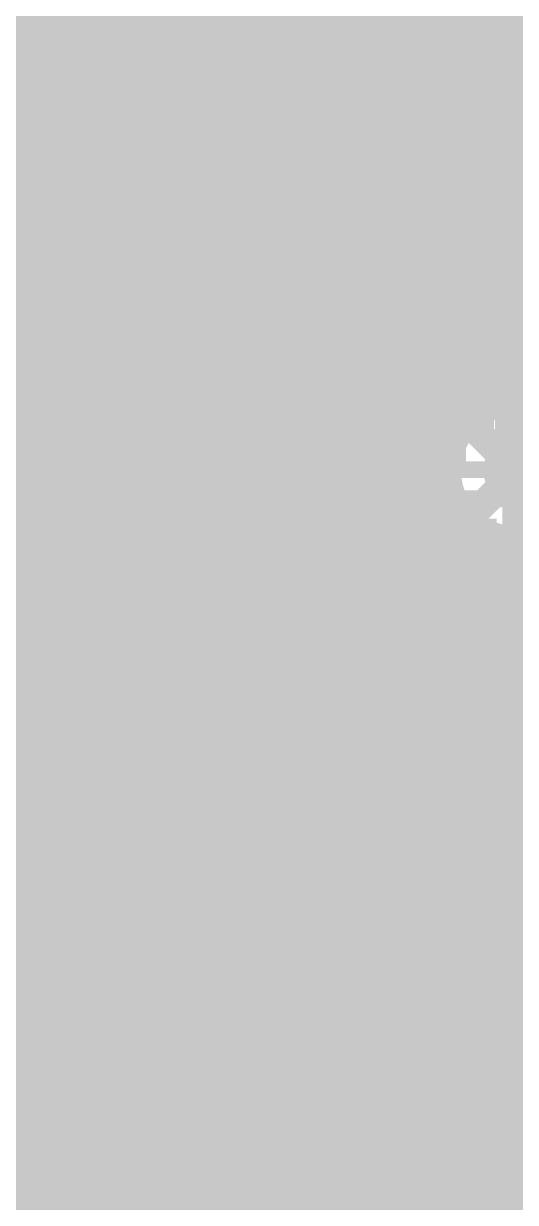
# Model space of a CAD drawing. Extents: x -3 to 92, y -53 to 125.
# Drawn here: x 19.73 to 24.2, y 26.81 to 37.51 of the extents above; entities that cross this region are included whole.
import ezdxf

# ---------------------------------------------------------------- set-up
doc = ezdxf.new("R2010")
doc.units = 0
doc.header["$MEASUREMENT"] = 0
doc.layers.get('0').update_dxf_attribs({"linetype": 'CONTINUOUS'})
for name, color, linetype in [('23-325-0_AST', 7, 'CONTINUOUS'), ('23-325-0_BOT', 7, 'CONTINUOUS'), ('23-325-0_DRD', 2, 'CONTINUOUS'), ('23-325-0_IN1', 4, 'CONTINUOUS'), ('23-325-0_IN2', 3, 'CONTINUOUS'), ('23-325-0_SMT', 10, 'CONTINUOUS'), ('23-325-0_SPT', 14, 'CONTINUOUS'), ('23-325-0_SST', 9, 'CONTINUOUS'), ('23-325-0_TOP', 12, 'CONTINUOUS'), ('THRUHOLE_TAP', 8, 'CONTINUOUS')]:
    doc.layers.add(name, color=color, linetype=linetype)

# ---------------------------------------------------------------- blocks, each defined once
blk = doc.blocks.new('ROUND_68')
at = {"const_width": 0.29972}
blk.add_lwpolyline([(-0.14986, 0, 1), (0.14986, 0, 1)], format="xyb", close=True, dxfattribs=at)
blk = doc.blocks.new('ROUND_78')
at = {"const_width": 0.29972}
blk.add_lwpolyline([(-0.14986, 0, 1), (0.14986, 0, 1)], format="xyb", close=True, dxfattribs=at)
blk = doc.blocks.new('ROUND_79')
at = {"const_width": 0.29972}
blk.add_lwpolyline([(-0.14986, 0, 1), (0.14986, 0, 1)], format="xyb", close=True, dxfattribs=at)
blk = doc.blocks.new('RECTANGLE_7')
blk.add_solid([(0.4064, 0.4826), (0.4064, -0.4826), (-0.4064, 0.4826), (-0.4064, -0.4826)])
blk = doc.blocks.new('RECTANGLE_16')
blk.add_solid([(0.51308, 0.63627), (0.51308, -0.63627), (-0.51308, 0.63627), (-0.51308, -0.63627)])
blk = doc.blocks.new('RECTANGLE_17')
blk.add_solid([(0.508, 0.635), (0.508, -0.635), (-0.508, 0.635), (-0.508, -0.635)])
blk = doc.blocks.new('ROUND_84')
at = {"const_width": 0.10033}
blk.add_lwpolyline([(-0.050164, 0, 1), (0.050164, 0, 1)], format="xyb", close=True, dxfattribs=at)

msp = doc.modelspace()

# ---------------------------------------------------------------- linework, layer by layer
at = {"layer": '23-325-0_AST', "const_width": 0.1524}
for points in [[(25.5905, 37.6555), (22.6695, 37.6555), (22.6695, 36.0172), (25.5905, 36.0172), (25.5905, 37.6555)], [(23.87854, 36.35756), (23.87854, 37.37356), (23.79472, 37.20592)], [(23.02256, 36.86556), (23.27656, 36.86556), (23.36292, 37.03574), (23.36292, 37.20592), (23.27656, 37.37356), (23.02256, 37.37356), (23.02256, 36.35756)], [(23.23592, 36.86556), (23.36292, 36.35756)], [(23.96236, 36.35756), (23.79472, 36.35756)], [(23.368, 34.925), (23.368, 33.655), (23.114, 33.401), (19.812, 33.401), (19.812, 35.179), (23.114, 35.179), (23.368, 34.925)], [(21.844, 35.179), (21.844, 33.401)], [(23.86584, 33.71596), (24.22144, 33.71596), (24.34082, 34.05378), (24.34082, 34.39414), (24.22144, 34.73196), (23.86584, 34.73196)], [(23.9268, 33.71596), (23.9268, 34.73196)], [(22.0345, 31.5595), (24.9555, 31.5595), (24.9555, 33.1978), (22.0345, 33.1978), (22.0345, 31.5595)], [(23.2537, 31.92526), (23.2537, 32.94126), (23.16988, 32.77108)], [(22.40026, 32.43326), (22.65426, 32.43326), (22.73808, 32.6009), (22.73808, 32.77108), (22.65426, 32.94126), (22.40026, 32.94126), (22.40026, 31.92526)], [(23.6855, 32.0929), (23.72868, 31.92526), (23.98268, 31.92526), (24.02586, 32.0929), (24.02586, 32.43326), (23.9395, 32.6009), (23.6855, 32.6009), (23.6855, 32.94126), (24.02586, 32.94126)], [(22.61108, 32.43326), (22.73808, 31.92526)], [(23.34006, 31.92526), (23.16988, 31.92526)], [(25.527, 31.496), (25.527, 26.924), (23.749, 26.924), (23.495, 27.178), (23.241, 26.924), (21.463, 26.924), (21.463, 31.496), (25.527, 31.496)], [(23.52802, 30.16758), (23.52802, 29.69514), (22.84984, 29.93136), (22.84984, 30.05074), (23.86584, 30.05074)], [(23.86584, 29.32938), (23.86584, 28.85694), (23.1902, 29.32938), (23.02002, 29.32938), (22.84984, 29.27096), (22.84984, 28.91536), (23.02002, 28.85694)], [(23.6982, 28.01874), (23.86584, 28.07716), (23.86584, 28.31338), (23.6982, 28.37434), (23.52802, 28.49118), (23.02002, 28.49118), (22.84984, 28.43276), (22.84984, 28.07716), (23.02002, 28.01874), (23.6982, 28.01874)], [(23.52802, 28.25496), (23.86584, 28.49118)]]:
    msp.add_lwpolyline(points, dxfattribs=at)
at = {"layer": '23-325-0_BOT'}
for points, const_width in [([(20.32, 21.59), (20.32, 51.054), (18.542, 52.832)], 0.635), ([(19.6723, 44.831), (19.6723, 21.59)], 0.254), ([(20.9677, 44.831), (20.9677, 21.59)], 0.254), ([(21.1328, 44.831), (21.1328, -4.572)], 0.254), ([(24.2062, 33.4518), (24.2062, 37.5412), (23.749, 37.9984), (23.749, 44.45)], 0.254), ([(21.3614, 44.10456), (21.3614, -4.572)], 0.254), ([(21.59, 44.10456), (21.59, -4.572)], 0.254), ([(21.8186, 44.10456), (21.8186, -4.572)], 0.254), ([(22.0472, 44.10456), (22.0472, -4.572)], 0.254), ([(22.2758, 44.10456), (22.2758, -4.572)], 0.254), ([(22.5044, 44.10456), (22.5044, -4.572)], 0.254), ([(22.733, 44.10456), (22.733, -4.572)], 0.254), ([(22.9616, 44.10456), (22.9616, -4.572)], 0.254), ([(23.1902, 44.10456), (23.1902, -4.572)], 0.254), ([(23.4188, 37.6809), (23.4188, -4.572)], 0.254), ([(23.42896, 37.67074), (23.749, 37.3507)], 0.254), ([(19.6723, 37.4904), (17.77492, 37.4904)], 0.254), ([(23.6093, 37.4904), (20.9677, 37.4904)], 0.254), ([(23.6474, 37.4523), (23.6474, 33.74136)], 0.254), ([(23.749, 37.3507), (23.749, 33.8836)], 0.254), ([(19.6723, 37.2618), (17.7419, 37.2618)], 0.254), ([(23.749, 37.2618), (20.9677, 37.2618)], 0.254), ([(19.6723, 37.0332), (17.6022, 37.0332)], 0.254), ([(23.749, 37.0332), (20.9677, 37.0332)], 0.254), ([(19.6723, 36.8046), (9.3472, 36.8046)], 0.254), ([(23.749, 36.8046), (20.9677, 36.8046)], 0.254), ([(19.6723, 36.576), (17.64284, 36.576)], 0.254), ([(23.749, 36.576), (20.9677, 36.576)], 0.254), ([(19.6723, 36.3474), (17.83588, 36.3474)], 0.254), ([(23.749, 36.3474), (20.9677, 36.3474)], 0.254), ([(19.6723, 36.1188), (17.89938, 36.1188)], 0.254), ([(23.749, 36.1188), (20.9677, 36.1188)], 0.254), ([(19.6723, 35.8902), (17.87652, 35.8902)], 0.254), ([(23.749, 35.8902), (20.9677, 35.8902)], 0.254), ([(19.6723, 35.6616), (17.75206, 35.6616)], 0.254), ([(23.749, 35.6616), (20.9677, 35.6616)], 0.254), ([(19.6723, 35.433), (9.3472, 35.433)], 0.254), ([(23.749, 35.433), (20.9677, 35.433)], 0.254), ([(19.6723, 35.2044), (9.3472, 35.2044)], 0.254), ([(23.749, 35.2044), (20.9677, 35.2044)], 0.254), ([(19.6723, 34.9758), (9.3472, 34.9758)], 0.254), ([(23.749, 34.9758), (20.9677, 34.9758)], 0.254), ([(19.6723, 34.7472), (9.3472, 34.7472)], 0.254), ([(23.749, 34.7472), (20.9677, 34.7472)], 0.254), ([(19.6723, 34.5186), (9.3472, 34.5186)], 0.254), ([(23.749, 34.5186), (20.9677, 34.5186)], 0.254), ([(19.6723, 34.29), (9.3472, 34.29)], 0.254), ([(23.749, 34.29), (20.9677, 34.29)], 0.254), ([(19.6723, 34.0614), (9.3472, 34.0614)], 0.254), ([(23.749, 34.0614), (20.9677, 34.0614)], 0.254), ([(19.6723, 33.8328), (9.3472, 33.8328)], 0.254), ([(23.70328, 33.8328), (20.9677, 33.8328)], 0.254), ([(19.6723, 33.6042), (9.3472, 33.6042)], 0.254), ([(23.59406, 33.6042), (20.9677, 33.6042)], 0.254), ([(19.6723, 33.3756), (9.3472, 33.3756)], 0.254), ([(23.58136, 33.3756), (20.9677, 33.3756)], 0.254), ([(19.6723, 33.147), (9.3472, 33.147)], 0.254), ([(23.65502, 33.147), (20.9677, 33.147)], 0.254), ([(23.6474, 33.1597), (23.6474, -4.572)], 0.254), ([(19.6723, 32.9184), (9.3472, 32.9184)], 0.254), ([(23.87092, 32.9184), (20.9677, 32.9184)], 0.254), ([(23.876, 32.91586), (23.876, -4.572)], 0.254), ([(24.1046, 32.8295), (24.1046, -4.572)], 0.254), ([(19.6723, 32.6898), (9.3472, 32.6898)], 0.254), ([(36.24834, 32.6898), (20.9677, 32.6898)], 0.254), ([(19.6723, 32.4612), (9.3472, 32.4612)], 0.254), ([(36.2458, 32.4612), (20.9677, 32.4612)], 0.254), ([(19.6723, 32.2326), (9.3472, 32.2326)], 0.254), ([(36.2458, 32.2326), (20.9677, 32.2326)], 0.254), ([(19.6723, 32.004), (9.3472, 32.004)], 0.254), ([(28.20162, 32.004), (20.9677, 32.004)], 0.254), ([(19.6723, 31.7754), (9.3472, 31.7754)], 0.254), ([(28.01112, 31.7754), (20.9677, 31.7754)], 0.254), ([(19.6723, 31.5468), (9.3472, 31.5468)], 0.254), ([(27.94762, 31.5468), (20.9677, 31.5468)], 0.254), ([(19.6723, 31.3182), (9.3472, 31.3182)], 0.254), ([(27.97048, 31.3182), (20.9677, 31.3182)], 0.254), ([(19.6723, 31.0896), (9.3472, 31.0896)], 0.254), ([(28.0924, 31.0896), (20.9677, 31.0896)], 0.254), ([(19.6723, 30.861), (9.3472, 30.861)], 0.254), ([(28.1178, 30.861), (20.9677, 30.861)], 0.254), ([(19.6723, 30.6324), (9.3472, 30.6324)], 0.254), ([(28.1178, 30.6324), (20.9677, 30.6324)], 0.254), ([(19.6723, 30.4038), (9.3472, 30.4038)], 0.254), ([(28.1178, 30.4038), (20.9677, 30.4038)], 0.254), ([(19.6723, 30.1752), (9.3472, 30.1752)], 0.254), ([(28.1178, 30.1752), (20.9677, 30.1752)], 0.254), ([(19.6723, 29.9466), (9.3472, 29.9466)], 0.254), ([(28.1178, 29.9466), (20.9677, 29.9466)], 0.254), ([(19.6723, 29.718), (9.3472, 29.718)], 0.254), ([(28.1178, 29.718), (20.9677, 29.718)], 0.254), ([(19.6723, 29.4894), (9.3472, 29.4894)], 0.254), ([(28.1178, 29.4894), (20.9677, 29.4894)], 0.254), ([(19.6723, 29.2608), (9.3472, 29.2608)], 0.254), ([(28.1178, 29.2608), (20.9677, 29.2608)], 0.254), ([(19.6723, 29.0322), (9.3472, 29.0322)], 0.254), ([(28.1178, 29.0322), (20.9677, 29.0322)], 0.254), ([(19.6723, 28.8036), (9.3472, 28.8036)], 0.254), ([(28.1178, 28.8036), (20.9677, 28.8036)], 0.254), ([(19.6723, 28.575), (9.3472, 28.575)], 0.254), ([(28.1178, 28.575), (20.9677, 28.575)], 0.254), ([(19.6723, 28.3464), (9.37006, 28.3464)], 0.254), ([(28.1178, 28.3464), (20.9677, 28.3464)], 0.254), ([(19.6723, 28.1178), (9.49452, 28.1178)], 0.254), ([(28.1178, 28.1178), (20.9677, 28.1178)], 0.254), ([(19.6723, 27.8892), (9.51738, 27.8892)], 0.254), ([(28.1178, 27.8892), (20.9677, 27.8892)], 0.254), ([(19.6723, 27.6606), (9.45388, 27.6606)], 0.254), ([(28.1178, 27.6606), (20.9677, 27.6606)], 0.254), ([(19.6723, 27.432), (9.26084, 27.432)], 0.254), ([(28.1178, 27.432), (20.9677, 27.432)], 0.254), ([(19.6723, 27.2034), (-1.0033, 27.2034)], 0.254), ([(28.1178, 27.2034), (20.9677, 27.2034)], 0.254), ([(19.6723, 26.9748), (-1.0033, 26.9748)], 0.254), ([(28.1178, 26.9748), (20.9677, 26.9748)], 0.254), ([(19.6723, 26.7462), (-1.0287, 26.7462)], 0.254), ([(28.1178, 26.7462), (20.9677, 26.7462)], 0.254)]:
    msp.add_lwpolyline(points, dxfattribs=dict(at, const_width=const_width))
at = {"layer": '23-325-0_BOT', "const_width": 0.254}
for points in [[(23.749, 33.8836, 0.1914993), (23.57733, 33.4518)], [(23.57628, 33.4518, 0.4142136), (24.2062, 32.82188)], [(24.2062, 32.82188, 0.4142136), (24.83612, 33.4518)]]:
    msp.add_lwpolyline(points, format="xyb", dxfattribs=at)
at = {"layer": '23-325-0_DRD', "const_width": 0.254}
for points in [[(23.241, 36.068), (21.971, 34.798)], [(23.241, 34.798), (21.971, 36.068)], [(23.241, 36.068), (21.971, 34.798)], [(23.241, 34.798), (21.971, 36.068)], [(24.8412, 34.0868), (23.5712, 32.8168)], [(24.8412, 32.8168), (23.5712, 34.0868)], [(22.225, 33.02), (20.955, 31.75)], [(22.225, 31.75), (20.955, 33.02)], [(22.225, 33.02), (20.955, 31.75)], [(22.225, 31.75), (20.955, 33.02)], [(21.844, 30.988), (20.574, 29.718)], [(21.844, 29.718), (20.574, 30.988)], [(21.844, 30.988), (20.574, 29.718)], [(21.844, 29.718), (20.574, 30.988)]]:
    msp.add_lwpolyline(points, dxfattribs=at)
at = {"layer": '23-325-0_IN1', "const_width": 0.254}
for points in [[(19.7612, 107.6579), (19.7612, 21.87956)], [(19.9898, 107.41406), (19.9898, 22.12594)], [(20.2184, 107.3277), (20.2184, 22.2123)], [(20.447, 107.33278), (20.447, 22.20722)], [(20.6756, 55.84952), (20.6756, 22.1107)], [(20.9042, 55.61584), (20.9042, 21.82622)], [(21.1328, 55.48122), (21.1328, -4.572)], [(21.3614, 44.10456), (21.3614, -4.572)], [(21.59, 44.10456), (21.59, -4.572)], [(21.8186, 44.10456), (21.8186, -4.572)], [(22.0472, 44.10456), (22.0472, -4.572)], [(22.2758, 44.10456), (22.2758, -4.572)], [(22.5044, 44.10456), (22.5044, -4.572)], [(22.733, 44.10456), (22.733, -4.572)], [(22.9616, 44.10456), (22.9616, -4.572)], [(23.1902, 44.10456), (23.1902, -4.572)], [(23.4188, 43.91406), (23.4188, -4.572)], [(24.1046, 43.9293), (24.1046, 34.0741)], [(23.6474, 43.8277), (23.6474, 33.74136)], [(23.876, 43.83278), (23.876, 33.98774)], [(31.5468, 37.4904), (17.77492, 37.4904)], [(31.5468, 37.2618), (17.7419, 37.2618)], [(31.5468, 37.0332), (17.6022, 37.0332)], [(31.5468, 36.8046), (-2.413, 36.8046)], [(31.5468, 36.576), (17.64284, 36.576)], [(31.5468, 36.3474), (17.83588, 36.3474)], [(31.5468, 36.1188), (17.89938, 36.1188)], [(31.5468, 35.8902), (17.87652, 35.8902)], [(31.5468, 35.6616), (17.75206, 35.6616)], [(31.5468, 35.433), (-1.54178, 35.433)], [(31.5468, 35.2044), (-1.6383, 35.2044)], [(31.5468, 34.9758), (-1.92278, 34.9758)], [(27.90698, 34.7472), (-2.413, 34.7472)], [(27.56408, 34.5186), (-2.413, 34.5186)], [(27.45486, 34.29), (-2.413, 34.29)], [(24.04618, 34.0614), (-2.413, 34.0614)], [(23.70328, 33.8328), (-2.413, 33.8328)], [(23.59406, 33.6042), (-2.413, 33.6042)], [(23.58136, 33.3756), (-2.413, 33.3756)], [(23.65502, 33.147), (-2.413, 33.147)], [(23.6474, 33.1597), (23.6474, -4.572)], [(23.87092, 32.9184), (-1.1684, 32.9184)], [(23.876, 32.91586), (23.876, -4.572)], [(24.1046, 32.8295), (24.1046, -4.572)], [(31.5468, 32.6898), (-1.04648, 32.6898)], [(31.5468, 32.4612), (-1.02362, 32.4612)], [(31.5468, 32.2326), (-1.08712, 32.2326)], [(28.20162, 32.004), (-1.27762, 32.004)], [(28.01112, 31.7754), (-2.413, 31.7754)], [(27.94762, 31.5468), (-2.413, 31.5468)], [(27.97048, 31.3182), (-2.413, 31.3182)], [(28.0924, 31.0896), (-2.413, 31.0896)], [(39.9288, 30.861), (-2.413, 30.861)], [(39.9288, 30.6324), (-2.413, 30.6324)], [(39.9288, 30.4038), (2.70256, 30.4038)], [(39.96436, 30.1752), (2.94894, 30.1752)], [(40.17518, 29.9466), (3.0353, 29.9466)], [(86.36, 29.718), (3.03022, 29.718)], [(86.36, 29.4894), (2.9337, 29.4894)], [(44.7929, 29.2608), (2.64922, 29.2608)], [(44.54906, 29.0322), (-2.413, 29.0322)], [(44.4627, 28.8036), (-2.413, 28.8036)], [(44.46778, 28.575), (-2.413, 28.575)], [(44.5643, 28.3464), (9.37006, 28.3464)], [(44.84878, 28.1178), (9.49452, 28.1178)], [(86.36, 27.8892), (9.51738, 27.8892)], [(39.3446, 27.6606), (9.45388, 27.6606)], [(39.17442, 27.432), (9.26084, 27.432)], [(39.12108, 27.2034), (-1.08712, 27.2034)], [(39.1541, 26.9748), (-1.02362, 26.9748)], [(39.29126, 26.7462), (-1.04648, 26.7462)]]:
    msp.add_lwpolyline(points, dxfattribs=at)
for points in [[(24.2062, 34.08172, 0.4142136), (23.57628, 33.4518)], [(24.83612, 33.4518, 0.4142136), (24.2062, 34.08172)], [(23.57628, 33.4518, 0.4142136), (24.2062, 32.82188)], [(24.2062, 32.82188, 0.4142136), (24.83612, 33.4518)]]:
    msp.add_lwpolyline(points, format="xyb", dxfattribs=at)
at = {"layer": '23-325-0_IN2', "const_width": 0.254}
for points in [[(18.542, 38.481), (18.923, 38.1), (20.955, 38.1), (21.463, 37.592), (36.068, 37.592), (36.2712, 37.7952), (40.5638, 37.7952)], [(44.45, 36.195), (21.844, 36.195), (20.574, 37.465), (17.145, 37.465)], [(17.272, 36.068), (18.542, 34.798), (40.767, 34.798)]]:
    msp.add_lwpolyline(points, dxfattribs=at)
at = {"layer": '23-325-0_SST', "const_width": 0.1524}
for points in [[(25.5905, 37.6555), (22.6695, 37.6555), (22.6695, 36.0172), (25.5905, 36.0172), (25.5905, 37.6555)], [(20.29714, 36.25342), (20.29714, 37.26942), (20.17776, 37.09924)], [(19.22272, 36.76142), (19.57832, 36.76142), (19.69516, 36.92906), (19.69516, 37.09924), (19.57832, 37.26942), (19.22272, 37.26942), (19.22272, 36.25342)], [(20.77974, 36.42106), (20.83816, 36.25342), (21.19376, 36.25342), (21.25472, 36.42106), (21.25472, 36.76142), (21.13534, 36.92906), (20.77974, 36.92906), (20.77974, 37.26942), (21.25472, 37.26942)], [(21.61794, 36.42106), (21.67636, 36.25342), (22.03196, 36.25342), (22.09292, 36.42106), (22.09292, 36.76142), (21.97354, 36.92906), (21.61794, 36.92906), (21.61794, 37.26942), (22.09292, 37.26942)], [(19.51736, 36.76142), (19.69516, 36.25342)], [(20.41652, 36.25342), (20.17776, 36.25342)], [(23.368, 34.925), (23.368, 33.655), (23.114, 33.401), (19.812, 33.401), (19.812, 35.179), (23.114, 35.179), (23.368, 34.925)], [(21.844, 35.179), (21.844, 33.401)], [(23.61438, 33.46196), (23.96998, 33.46196), (24.08682, 33.79978), (24.08682, 34.14014), (23.96998, 34.47796), (23.61438, 34.47796)], [(23.6728, 33.46196), (23.6728, 34.47796)], [(19.29892, 32.35706), (19.35734, 32.18942), (19.71294, 32.18942), (19.77136, 32.35706), (19.77136, 32.69742), (19.65452, 32.86506), (19.29892, 32.86506), (19.29892, 33.20542), (19.77136, 33.20542)], [(20.31492, 32.18942), (20.19554, 32.35706), (20.13712, 32.52724), (20.13712, 32.86506), (20.19554, 33.03524), (20.31492, 33.20542), (20.43176, 33.20542), (20.55114, 33.03524), (20.60956, 32.86506), (20.60956, 32.52724), (20.55114, 32.35706), (20.43176, 32.18942), (20.31492, 32.18942)], [(22.0345, 31.5595), (24.9555, 31.5595), (24.9555, 33.1978), (22.0345, 33.1978), (22.0345, 31.5595)], [(19.29892, 30.70606), (19.35734, 30.53842), (19.71294, 30.53842), (19.77136, 30.70606), (19.77136, 31.04642), (19.65452, 31.21406), (19.29892, 31.21406), (19.29892, 31.55442), (19.77136, 31.55442)], [(20.60956, 30.87624), (20.13712, 30.87624), (20.37334, 31.55442), (20.49272, 31.55442), (20.49272, 30.53842)], [(25.527, 31.496), (21.463, 31.496), (21.463, 26.924), (23.241, 26.924), (23.495, 27.178), (23.749, 26.924), (25.527, 26.924), (25.527, 31.496)], [(20.01012, 28.92806), (20.06854, 28.76042), (20.42414, 28.76042), (20.48256, 28.92806), (20.48256, 29.26842), (20.36572, 29.43606), (20.01012, 29.43606), (20.01012, 29.77642), (20.48256, 29.77642)], [(19.6723, 27.28976), (19.19986, 27.28976), (19.43608, 27.9654), (19.55546, 27.9654), (19.55546, 26.9494)], [(20.1549, 26.9494), (20.5105, 27.9654), (20.03806, 27.9654)]]:
    msp.add_lwpolyline(points, dxfattribs=at)
at = {"layer": '23-325-0_TOP', "const_width": 0.254}
for points in [[(36.56076, 36.195), (36.56076, 35.16376), (33.655, 32.258), (28.321, 32.258), (27.305, 31.242), (27.305, 30.861), (25.654, 29.21), (20.701, 29.21), (19.431, 30.48), (19.431, 61.976), (17.272, 64.135), (17.2212, 64.135)], [(19.9898, 62.27826), (19.9898, 35.25774)], [(19.8882, 61.976), (19.8882, 35.25774)], [(20.2184, 62.04966), (20.2184, 35.97402)], [(20.447, 61.82106), (20.447, 36.20516)], [(20.6756, 55.84952), (20.6756, 36.43376)], [(20.9042, 55.61584), (20.9042, 36.66236)], [(21.1328, 55.48122), (21.1328, 36.89096)], [(21.3614, 44.10456), (21.3614, 37.11956)], [(21.59, 44.10456), (21.59, 37.26942)], [(21.8186, 44.10456), (21.8186, 37.2872)], [(22.0472, 44.10456), (22.0472, 37.2872)], [(22.2758, 44.10456), (22.2758, 37.2872)], [(22.5044, 44.10456), (22.5044, 37.2872)], [(22.6822, 37.6428), (22.6822, 37.2872)], [(22.6822, 37.5158), (19.8882, 37.5158)], [(21.717, 37.2872), (19.8882, 37.2872)], [(22.6822, 37.2872), (21.717, 37.2872)], [(21.39442, 37.15258), (20.25396, 36.01466)], [(21.2979, 37.0586), (19.8882, 37.0586)], [(21.0693, 36.83), (19.8882, 36.83)], [(20.574, 34.29), (20.574, 35.687), (21.717, 36.83), (23.4188, 36.83)], [(20.8407, 36.6014), (19.8882, 36.6014)], [(20.6121, 36.3728), (19.8882, 36.3728)], [(21.90496, 36.3728), (21.0312, 35.4965)], [(22.6822, 36.3728), (21.90496, 36.3728)], [(22.0472, 36.3728), (22.0472, 35.25774)], [(22.2758, 36.3728), (22.2758, 35.25774)], [(22.5044, 36.3728), (22.5044, 35.25774)], [(22.6822, 36.3728), (22.6822, 36.0172)], [(21.8186, 36.2839), (21.8186, 35.25774)], [(20.3835, 36.1442), (19.8882, 36.1442)], [(21.59, 36.0553), (21.59, 29.6672)], [(22.6822, 36.1442), (21.67636, 36.1442)], [(24.1046, 36.0172), (22.6822, 36.0172)], [(22.733, 36.0172), (22.733, 35.25774)], [(22.9616, 36.0172), (22.9616, 35.25774)], [(23.1902, 36.0172), (23.1902, 35.25774)], [(23.4188, 36.0172), (23.4188, 35.25774)], [(23.6474, 36.0172), (23.6474, 33.74136)], [(23.876, 36.0172), (23.876, 33.98774)], [(24.1554, 36.0172), (24.1046, 36.0172)], [(24.1046, 36.0172), (24.1046, 34.0741)], [(25.5778, 36.0172), (24.1554, 36.0172)], [(20.17776, 35.9156), (19.8882, 35.9156)], [(27.4193, 35.9156), (21.44776, 35.9156)], [(21.3614, 35.8267), (21.3614, 35.25774)], [(20.1168, 35.687), (19.8882, 35.687)], [(20.1168, 35.687), (20.1168, 35.25774)], [(27.4193, 35.687), (21.21916, 35.687)], [(21.1328, 35.5981), (21.1328, 35.25774)], [(20.1168, 35.4584), (19.8882, 35.4584)], [(21.0312, 35.4965), (21.0312, 35.25774)], [(27.4193, 35.4584), (21.0312, 35.4584)], [(22.606, 34.29), (22.606, 35.433)], [(22.606, 35.433), (22.606, 34.29)], [(20.1168, 35.25774), (19.8882, 35.25774)], [(21.41728, 35.25774), (21.0312, 35.25774)], [(21.41728, 35.25774), (21.41728, 33.32226)], [(21.76272, 35.2298), (21.41728, 35.2298)], [(23.44928, 35.25774), (21.76272, 35.25774), (21.76272, 33.32226)], [(22.606, 35.25774), (22.606, 34.29)], [(23.44928, 35.25774), (23.44928, 33.32226)], [(27.4193, 35.2298), (23.44928, 35.2298)], [(21.76272, 35.0012), (21.41728, 35.0012)], [(27.4193, 35.0012), (23.44928, 35.0012)], [(21.76272, 34.7726), (21.41728, 34.7726)], [(27.4193, 34.7726), (23.44928, 34.7726)], [(21.76272, 34.544), (21.41728, 34.544)], [(27.4193, 34.544), (23.44928, 34.544)], [(21.76272, 34.3154), (21.41728, 34.3154)], [(21.76272, 34.29), (22.606, 34.29)], [(22.606, 33.32226), (22.606, 34.29)], [(23.44928, 34.29), (22.606, 34.29)], [(27.4193, 34.3154), (23.44928, 34.3154)], [(21.76272, 34.0868), (21.41728, 34.0868)], [(27.42184, 34.0868), (23.44928, 34.0868)], [(21.76272, 33.8582), (21.41728, 33.8582)], [(23.7236, 33.8582), (23.44928, 33.8582)], [(21.76272, 33.6296), (21.41728, 33.6296)], [(23.60168, 33.6296), (23.44928, 33.6296)], [(21.76272, 33.401), (21.41728, 33.401)], [(23.57882, 33.401), (23.44928, 33.401)], [(24.2062, 32.385), (24.2062, 33.4518)], [(19.8882, 33.32226), (19.8882, 30.66796)], [(21.41728, 33.32226), (19.8882, 33.32226)], [(19.9898, 33.32226), (19.9898, 30.56636)], [(20.2184, 33.32226), (20.2184, 30.33776)], [(20.447, 33.32226), (20.447, 30.10916)], [(20.6756, 33.32226), (20.6756, 29.88056)], [(20.9042, 33.32226), (20.9042, 29.6672)], [(21.1328, 33.32226), (21.1328, 29.6672)], [(21.3614, 33.32226), (21.3614, 29.6672)], [(23.44928, 33.32226), (21.76272, 33.32226)], [(21.8186, 33.32226), (21.8186, 31.3182)], [(22.0472, 33.32226), (22.0472, 31.3182)], [(22.2758, 33.32226), (22.2758, 33.1978)], [(22.5044, 33.32226), (22.5044, 33.1978)], [(22.733, 33.32226), (22.733, 33.1978)], [(22.9616, 33.32226), (22.9616, 33.1978)], [(23.1902, 33.32226), (23.1902, 33.1978)], [(23.4188, 33.32226), (23.4188, 33.1978)], [(22.0472, 33.1724), (19.8882, 33.1724)], [(22.0472, 33.1978), (22.0472, 31.5722)], [(23.4696, 33.1978), (22.0472, 33.1978)], [(22.7838, 33.1978), (22.7838, 32.385)], [(23.5204, 33.1978), (23.4696, 33.1978)], [(23.62962, 33.1978), (23.5204, 33.1978)], [(22.0472, 32.9438), (19.8882, 32.9438)], [(22.0472, 32.7152), (19.8882, 32.7152)], [(22.0472, 32.4866), (19.8882, 32.4866)], [(22.7838, 32.385), (21.59, 32.385)], [(21.59, 32.385), (22.7838, 32.385)], [(22.0472, 32.385), (22.7838, 32.385)], [(22.7838, 31.5722), (22.7838, 32.385)], [(24.2062, 32.385), (24.511, 32.0802), (24.511, 30.353)], [(22.0472, 32.258), (19.8882, 32.258)], [(22.0472, 32.0294), (19.8882, 32.0294)], [(22.0472, 31.8008), (19.8882, 31.8008)], [(24.0538, 31.5722), (19.8882, 31.5722)], [(23.4696, 31.5722), (22.0472, 31.5722)], [(22.2758, 31.5722), (22.2758, 31.3182)], [(22.5044, 31.5722), (22.5044, 31.3182)], [(22.733, 31.5722), (22.733, 31.3182)], [(22.9616, 31.5722), (22.9616, 31.3182)], [(23.1902, 31.5722), (23.1902, 31.3182)], [(23.4188, 31.5722), (23.4188, 29.6672)], [(24.0538, 31.5722), (23.5204, 31.5722)], [(23.6474, 31.5722), (23.6474, 29.6672)], [(23.876, 31.5722), (23.876, 31.3182)], [(24.0538, 31.5722), (24.0538, 31.3182)], [(24.0538, 31.3436), (19.8882, 31.3436)], [(23.3172, 31.3182), (21.6408, 31.3182)], [(21.6408, 31.3182), (21.6408, 29.6672)], [(22.479, 31.3182), (22.479, 30.353)], [(23.3172, 31.3182), (23.3172, 29.6672)], [(23.6728, 31.3182), (23.6728, 29.6672)], [(24.0538, 31.3182), (23.6728, 31.3182)], [(21.6408, 31.115), (19.8882, 31.115)], [(23.6728, 31.115), (23.3172, 31.115)], [(21.6408, 30.8864), (19.8882, 30.8864)], [(23.6728, 30.8864), (23.3172, 30.8864)], [(19.8882, 30.66796), (20.88896, 29.6672)], [(21.6408, 30.6578), (19.89836, 30.6578)], [(23.6728, 30.6578), (23.3172, 30.6578)], [(21.6408, 30.4292), (20.12696, 30.4292)], [(23.6728, 30.4292), (23.3172, 30.4292)], [(22.479, 30.353), (21.209, 30.353)], [(21.209, 30.353), (22.479, 30.353)], [(21.6408, 30.353), (22.479, 30.353)], [(23.3172, 30.353), (22.479, 30.353)], [(21.6408, 30.2006), (20.35556, 30.2006)], [(23.6728, 30.2006), (23.3172, 30.2006)], [(19.11096, 30.15234), (20.37842, 28.88742)], [(21.6408, 29.972), (20.58416, 29.972)], [(23.6728, 29.972), (23.3172, 29.972)], [(21.6408, 29.7434), (20.81276, 29.7434)], [(23.6728, 29.7434), (23.3172, 29.7434)], [(21.6408, 29.6672), (20.88896, 29.6672)], [(23.6728, 29.6672), (23.3172, 29.6672)], [(19.7485, 29.5148), (17.9578, 29.5148)], [(19.7612, 29.5021), (19.7612, 21.91766)], [(19.9771, 29.2862), (17.9578, 29.2862)], [(19.9898, 29.2735), (19.9898, 22.14626)], [(20.2057, 29.0576), (17.9578, 29.0576)], [(20.2184, 29.0449), (20.2184, 22.23008)], [(20.447, 28.829), (17.9578, 28.829)], [(20.447, 28.829), (20.447, 22.225)], [(20.6756, 28.7528), (20.6756, 22.13102)], [(22.6568, 28.7528), (20.701, 28.7528)], [(20.9042, 28.7528), (20.9042, 21.8694)], [(21.1328, 28.7528), (21.1328, 21.0566)], [(21.3614, 28.7528), (21.3614, 21.0566)], [(21.59, 28.7528), (21.59, 21.0566)], [(21.8186, 28.7528), (21.8186, 21.0566)], [(22.0472, 28.7528), (22.0472, 21.0566)], [(22.2758, 28.7528), (22.2758, 21.0566)], [(22.5044, 28.7528), (22.5044, 21.0566)], [(22.6568, 28.7528), (22.6568, 27.1018)], [(22.6568, 28.6004), (17.9578, 28.6004)], [(22.6568, 28.3718), (14.00302, 28.3718)], [(22.6568, 28.1432), (13.94968, 28.1432)], [(28.3845, 27.305), (24.384, 27.305), (23.622, 28.067), (23.495, 28.067)], [(22.6568, 27.9146), (17.9578, 27.9146)], [(22.6568, 27.686), (17.9578, 27.686)], [(22.6568, 27.4574), (17.9578, 27.4574)], [(22.6568, 27.2288), (17.9578, 27.2288)], [(23.9395, 27.1018), (22.6568, 27.1018)], [(22.733, 27.1018), (22.733, 21.0566)], [(22.9616, 27.1018), (22.9616, 21.0566)], [(23.1902, 27.1018), (23.1902, 21.0566)], [(23.4188, 27.1018), (23.4188, 20.27428)], [(23.6474, 27.1018), (23.6474, 20.27428)], [(23.876, 27.1018), (23.876, 20.27428)], [(23.9395, 27.1018), (24.06142, 26.98242)], [(24.0411, 27.0002), (17.9578, 27.0002)], [(24.1046, 26.94178), (24.1046, 20.27428)], [(26.30424, 26.7716), (17.9578, 26.7716)]]:
    msp.add_lwpolyline(points, dxfattribs=at)
for points in [[(21.717, 37.2872, 0.1989132), (21.39371, 37.15329)], [(21.717, 37.2872, 0.1989132), (21.39371, 37.15329)], [(20.25142, 36.00958, 0.1989124), (20.1178, 35.687)], [(24.2062, 34.08172, 0.4142136), (23.57628, 33.4518)], [(24.83612, 33.4518, 0.4142136), (24.2062, 34.08172)], [(23.57628, 33.4518, 0.1041116), (23.62974, 33.19785)], [(20.37842, 28.88742, 0.1989124), (20.701, 28.7538)], [(24.06142, 26.98242, 0.1989124), (24.384, 26.8488)]]:
    msp.add_lwpolyline(points, format="xyb", dxfattribs=at)

# ---------------------------------------------------------------- block references
at = {"layer": '23-325-0_BOT'}
for name, p in [('ROUND_68', (22.606, 35.433)), ('ROUND_68', (24.2062, 33.4518)), ('ROUND_78', (21.59, 32.385)), ('ROUND_78', (21.209, 30.353))]:
    msp.add_blockref(name, p, dxfattribs=at)
at = {"layer": '23-325-0_IN1'}
for name, p in [('ROUND_78', (22.606, 35.433)), ('ROUND_79', (24.2062, 33.4518)), ('ROUND_78', (21.59, 32.385)), ('ROUND_78', (21.209, 30.353))]:
    msp.add_blockref(name, p, dxfattribs=at)
at = {"layer": '23-325-0_IN2'}
for name, p in [('ROUND_68', (22.606, 35.433)), ('ROUND_68', (24.2062, 33.4518)), ('ROUND_78', (21.59, 32.385)), ('ROUND_78', (21.209, 30.353))]:
    msp.add_blockref(name, p, dxfattribs=at)
at = {"layer": '23-325-0_SMT'}
for name, p in [('RECTANGLE_7', (23.4188, 36.83)), ('RECTANGLE_16', (20.574, 34.29)), ('RECTANGLE_16', (22.606, 34.29)), ('RECTANGLE_7', (22.7838, 32.385)), ('RECTANGLE_7', (24.2062, 32.385)), ('RECTANGLE_17', (22.479, 30.353)), ('RECTANGLE_17', (24.511, 30.353)), ('RECTANGLE_17', (23.495, 28.067))]:
    msp.add_blockref(name, p, dxfattribs=at)
at = {"layer": '23-325-0_SPT'}
for name, p in [('RECTANGLE_7', (23.4188, 36.83)), ('RECTANGLE_16', (20.574, 34.29)), ('RECTANGLE_16', (22.606, 34.29)), ('RECTANGLE_7', (22.7838, 32.385)), ('RECTANGLE_7', (24.2062, 32.385)), ('RECTANGLE_17', (22.479, 30.353)), ('RECTANGLE_17', (24.511, 30.353)), ('RECTANGLE_17', (23.495, 28.067))]:
    msp.add_blockref(name, p, dxfattribs=at)
at = {"layer": '23-325-0_TOP'}
for name, p in [('RECTANGLE_7', (23.4188, 36.83)), ('ROUND_68', (22.606, 35.433)), ('RECTANGLE_16', (20.574, 34.29)), ('RECTANGLE_16', (22.606, 34.29)), ('ROUND_68', (24.2062, 33.4518)), ('RECTANGLE_7', (22.7838, 32.385)), ('RECTANGLE_7', (24.2062, 32.385)), ('ROUND_68', (21.59, 32.385)), ('RECTANGLE_17', (22.479, 30.353)), ('RECTANGLE_17', (24.511, 30.353)), ('ROUND_68', (21.209, 30.353)), ('RECTANGLE_17', (23.495, 28.067))]:
    msp.add_blockref(name, p, dxfattribs=at)
at = {"layer": 'THRUHOLE_TAP'}
for p in [(22.606, 35.433), (24.2062, 33.4518), (21.59, 32.385), (21.209, 30.353)]:
    msp.add_blockref('ROUND_84', p, dxfattribs=at)

doc.saveas('drawing.dxf')
